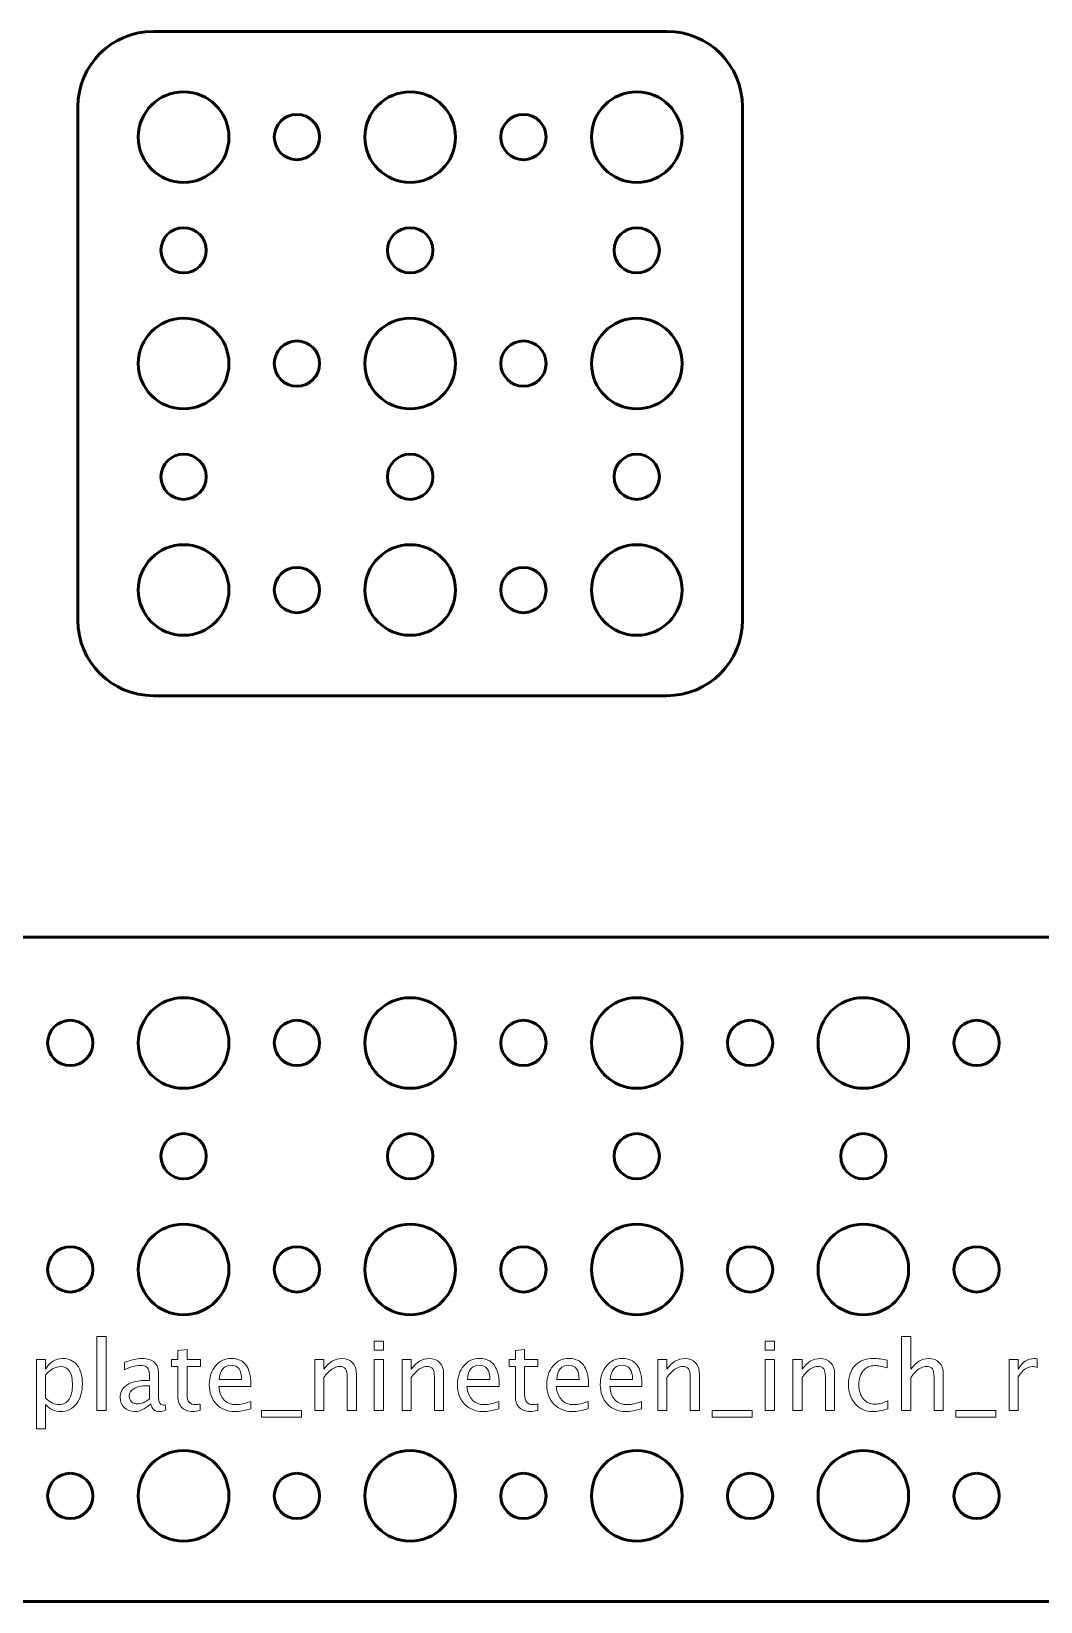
# Model space of a CAD drawing. Header units: centimetres. Extents: x -24.1 to 24.1, y -8.2 to 14.1.
# Drawn here: x -2.51 to 4.17, y -8.2 to 2.2 of the extents above; entities that cross this region are included whole.
import ezdxf

# ---------------------------------------------------------------- set-up
doc = ezdxf.new("R2010")
doc.units = ezdxf.units.CM
doc.header["$MEASUREMENT"] = 0
doc.layers.add('Layer 1', color=7, linetype='Continuous')

msp = doc.modelspace()

# ---------------------------------------------------------------- linework, layer by layer
at = {"layer": 'Layer 1', "lineweight": 53}
for centre, major_axis in [((-1.49999, 1.49999), (0, 0.30001)), ((0.00001, 1.49999), (0, 0.30001)), ((1.50001, 1.49999), (0, 0.30001)), ((-0.75, 1.5), (0, 0.15)), ((0.75, 1.5), (0, 0.15)), ((-1.5, 0.75), (0, 0.15)), ((0, 0.75), (0, 0.15)), ((1.5, 0.75), (0, 0.15)), ((-1.49999, -0.00001), (0, 0.30001)), ((0.00001, -0.00001), (0, 0.30001)), ((1.50001, -0.00001), (0, 0.30001)), ((-0.75, 0), (0, 0.15)), ((0.75, 0), (0, 0.15)), ((-1.5, -0.75), (0, 0.15)), ((0, -0.75), (0, 0.15)), ((1.5, -0.75), (0, 0.15)), ((-1.49999, -1.50001), (0, 0.30001)), ((0.00001, -1.50001), (0, 0.30001)), ((1.50001, -1.50001), (0, 0.30001)), ((-0.75, -1.5), (0, 0.15)), ((0.75, -1.5), (0, 0.15)), ((-1.49999, -4.50001), (0, 0.30001)), ((0.00001, -4.50001), (0, 0.30001)), ((1.50001, -4.50001), (0, 0.30001)), ((3.00001, -4.50001), (0, 0.30001)), ((-2.25, -4.5), (0, 0.15)), ((-0.75, -4.5), (0, 0.15)), ((0.75, -4.5), (0, 0.15)), ((2.25, -4.5), (0, 0.15)), ((3.75, -4.5), (0, 0.15)), ((-1.5, -5.25), (0, 0.15)), ((0, -5.25), (0, 0.15)), ((1.5, -5.25), (0, 0.15)), ((3, -5.25), (0, 0.15)), ((-1.49999, -6.00001), (0, 0.30001)), ((0.00001, -6.00001), (0, 0.30001)), ((1.50001, -6.00001), (0, 0.30001)), ((3.00001, -6.00001), (0, 0.30001)), ((-2.25, -6), (0, 0.15)), ((-0.75, -6), (0, 0.15)), ((0.75, -6), (0, 0.15)), ((2.25, -6), (0, 0.15)), ((3.75, -6), (0, 0.15)), ((-1.49999, -7.50001), (0, 0.30001)), ((0.00001, -7.50001), (0, 0.30001)), ((1.50001, -7.50001), (0, 0.30001)), ((3.00001, -7.50001), (0, 0.30001)), ((-2.25, -7.5), (0, 0.15)), ((-0.75, -7.5), (0, 0.15)), ((0.75, -7.5), (0, 0.15)), ((2.25, -7.5), (0, 0.15)), ((3.75, -7.5), (0, 0.15))]:
    msp.add_ellipse(centre, major_axis=major_axis, ratio=1, dxfattribs=at)
for points in [[(-2.2, -1.7), (-2.2, -1.7), (-2.2, 1.7), (-2.2, 1.7), (-2.2, 1.7), (-2.2, 1.97614), (-1.97614, 2.2), (-1.7, 2.2), (-1.7, 2.2), (-1.7, 2.2), (1.7, 2.2), (1.7, 2.2), (1.7, 2.2), (1.97614, 2.2), (2.2, 1.97614), (2.2, 1.7), (2.2, 1.7), (2.2, 1.7), (2.2, -1.7), (2.2, -1.7), (2.2, -1.7), (2.2, -1.97614), (1.97614, -2.2), (1.7, -2.2), (1.7, -2.2), (1.7, -2.2), (-1.7, -2.2), (-1.7, -2.2), (-1.7, -2.2), (-1.97614, -2.2), (-2.2, -1.97614), (-2.2, -1.7)], [(-23.95, -7.7), (-23.95, -7.7), (-23.95, -4.3), (-23.95, -4.3), (-23.95, -4.3), (-23.95, -4.02386), (-23.72614, -3.8), (-23.45, -3.8), (-23.45, -3.8), (-23.45, -3.8), (23.45, -3.8), (23.45, -3.8), (23.45, -3.8), (23.72614, -3.8), (23.95, -4.02386), (23.95, -4.3), (23.95, -4.3), (23.95, -4.3), (23.95, -7.7), (23.95, -7.7), (23.95, -7.7), (23.95, -7.97614), (23.72614, -8.2), (23.45, -8.2), (23.45, -8.2), (23.45, -8.2), (-23.45, -8.2), (-23.45, -8.2), (-23.45, -8.2), (-23.72614, -8.2), (-23.95, -7.97614), (-23.95, -7.7)]]:
    msp.add_open_spline(points, degree=3, knots=[0, 0, 0, 0, 0.11111111, 0.11111111, 0.11111111, 0.11111111, 0.22222222, 0.22222222, 0.22222222, 0.22222222, 0.33333333, 0.33333333, 0.33333333, 0.33333333, 0.44444444, 0.44444444, 0.44444444, 0.44444444, 0.55555556, 0.55555556, 0.55555556, 0.55555556, 0.66666667, 0.66666667, 0.66666667, 0.66666667, 0.77777778, 0.77777778, 0.77777778, 0.77777778, 1, 1, 1, 1], dxfattribs=at)
at = {"layer": 'Layer 1', "color": 5, "lineweight": 9}
for points, knots in [([(-2.07459, -6.93352), (-2.07459, -6.93352), (-2.07459, -6.44393), (-2.07459, -6.44393), (-2.07459, -6.44393), (-2.07459, -6.44393), (-2.01363, -6.44393), (-2.01363, -6.44393), (-2.01363, -6.44393), (-2.01363, -6.44393), (-2.01363, -6.93352), (-2.01363, -6.93352), (-2.01363, -6.93352), (-2.01363, -6.93352), (-2.07459, -6.93352), (-2.07459, -6.93352)], [0, 0, 0, 0, 0.2, 0.2, 0.2, 0.2, 0.4, 0.4, 0.4, 0.4, 0.6, 0.6, 0.6, 0.6, 1, 1, 1, 1]), ([(3.25349, -6.93352), (3.25349, -6.93352), (3.25349, -6.44393), (3.25349, -6.44393), (3.25349, -6.44393), (3.25349, -6.44393), (3.31445, -6.44393), (3.31445, -6.44393), (3.31445, -6.44393), (3.31445, -6.44393), (3.31445, -6.66058), (3.31445, -6.66058), (3.31445, -6.66058), (3.34673, -6.61348), (3.38631, -6.58998), (3.43309, -6.58998), (3.43309, -6.58998), (3.46251, -6.58998), (3.4859, -6.59919), (3.50315, -6.61771), (3.50315, -6.61771), (3.5204, -6.63613), (3.52908, -6.661), (3.52908, -6.69211), (3.52908, -6.69211), (3.52908, -6.69211), (3.52908, -6.93352), (3.52908, -6.93352), (3.52908, -6.93352), (3.52908, -6.93352), (3.46812, -6.93352), (3.46812, -6.93352), (3.46812, -6.93352), (3.46812, -6.93352), (3.46812, -6.71201), (3.46812, -6.71201), (3.46812, -6.71201), (3.46812, -6.68703), (3.46442, -6.66925), (3.45711, -6.65867), (3.45711, -6.65867), (3.44971, -6.64798), (3.43753, -6.64269), (3.4205, -6.64269), (3.4205, -6.64269), (3.38303, -6.64269), (3.34768, -6.66714), (3.31445, -6.71603), (3.31445, -6.71603), (3.31445, -6.71603), (3.31445, -6.93352), (3.31445, -6.93352), (3.31445, -6.93352), (3.31445, -6.93352), (3.25349, -6.93352), (3.25349, -6.93352)], [0, 0, 0, 0, 0.06666667, 0.06666667, 0.06666667, 0.06666667, 0.13333333, 0.13333333, 0.13333333, 0.13333333, 0.2, 0.2, 0.2, 0.2, 0.26666667, 0.26666667, 0.26666667, 0.26666667, 0.33333333, 0.33333333, 0.33333333, 0.33333333, 0.4, 0.4, 0.4, 0.4, 0.46666667, 0.46666667, 0.46666667, 0.46666667, 0.53333333, 0.53333333, 0.53333333, 0.53333333, 0.6, 0.6, 0.6, 0.6, 0.66666667, 0.66666667, 0.66666667, 0.66666667, 0.73333333, 0.73333333, 0.73333333, 0.73333333, 0.8, 0.8, 0.8, 0.8, 0.86666667, 0.86666667, 0.86666667, 0.86666667, 1, 1, 1, 1]), ([(-1.38994, -6.93341), (-1.40878, -6.9386), (-1.42519, -6.94114), (-1.43905, -6.94114), (-1.43905, -6.94114), (-1.47017, -6.94114), (-1.4944, -6.93225), (-1.51176, -6.91447), (-1.51176, -6.91447), (-1.52922, -6.89669), (-1.5379, -6.87203), (-1.5379, -6.84039), (-1.5379, -6.84039), (-1.5379, -6.84039), (-1.5379, -6.64269), (-1.5379, -6.64269), (-1.5379, -6.64269), (-1.5379, -6.64269), (-1.58002, -6.64269), (-1.58002, -6.64269), (-1.58002, -6.64269), (-1.58002, -6.64269), (-1.58002, -6.59697), (-1.58002, -6.59697), (-1.58002, -6.59697), (-1.58002, -6.59697), (-1.5379, -6.59697), (-1.5379, -6.59697), (-1.5379, -6.59697), (-1.5379, -6.59697), (-1.5379, -6.53612), (-1.5379, -6.53612), (-1.5379, -6.53612), (-1.5379, -6.53612), (-1.47694, -6.53029), (-1.47694, -6.53029), (-1.47694, -6.53029), (-1.47694, -6.53029), (-1.47694, -6.59697), (-1.47694, -6.59697), (-1.47694, -6.59697), (-1.47694, -6.59697), (-1.38867, -6.59697), (-1.38867, -6.59697), (-1.38867, -6.59697), (-1.38867, -6.59697), (-1.38867, -6.64269), (-1.38867, -6.64269), (-1.38867, -6.64269), (-1.38867, -6.64269), (-1.47694, -6.64269), (-1.47694, -6.64269), (-1.47694, -6.64269), (-1.47694, -6.64269), (-1.47694, -6.82938), (-1.47694, -6.82938), (-1.47694, -6.82938), (-1.47694, -6.87341), (-1.45778, -6.89542), (-1.41958, -6.89542), (-1.41958, -6.89542), (-1.41143, -6.89542), (-1.40159, -6.89404), (-1.38994, -6.8914), (-1.38994, -6.8914), (-1.38994, -6.8914), (-1.38994, -6.93341), (-1.38994, -6.93341)], [0, 0, 0, 0, 0.05555556, 0.05555556, 0.05555556, 0.05555556, 0.11111111, 0.11111111, 0.11111111, 0.11111111, 0.16666667, 0.16666667, 0.16666667, 0.16666667, 0.22222222, 0.22222222, 0.22222222, 0.22222222, 0.27777778, 0.27777778, 0.27777778, 0.27777778, 0.33333333, 0.33333333, 0.33333333, 0.33333333, 0.38888889, 0.38888889, 0.38888889, 0.38888889, 0.44444444, 0.44444444, 0.44444444, 0.44444444, 0.5, 0.5, 0.5, 0.5, 0.55555556, 0.55555556, 0.55555556, 0.55555556, 0.61111111, 0.61111111, 0.61111111, 0.61111111, 0.66666667, 0.66666667, 0.66666667, 0.66666667, 0.72222222, 0.72222222, 0.72222222, 0.72222222, 0.77777778, 0.77777778, 0.77777778, 0.77777778, 0.83333333, 0.83333333, 0.83333333, 0.83333333, 0.88888889, 0.88888889, 0.88888889, 0.88888889, 1, 1, 1, 1]), ([(-0.23753, -6.53537), (-0.23753, -6.53537), (-0.23753, -6.47441), (-0.23753, -6.47441), (-0.23753, -6.47441), (-0.23753, -6.47441), (-0.17657, -6.47441), (-0.17657, -6.47441), (-0.17657, -6.47441), (-0.17657, -6.47441), (-0.17657, -6.53537), (-0.17657, -6.53537), (-0.17657, -6.53537), (-0.17657, -6.53537), (-0.23753, -6.53537), (-0.23753, -6.53537)], [0, 0, 0, 0, 0.2, 0.2, 0.2, 0.2, 0.4, 0.4, 0.4, 0.4, 0.6, 0.6, 0.6, 0.6, 1, 1, 1, 1]), ([(0.84441, -6.93341), (0.82557, -6.9386), (0.80916, -6.94114), (0.7953, -6.94114), (0.7953, -6.94114), (0.76418, -6.94114), (0.73995, -6.93225), (0.72259, -6.91447), (0.72259, -6.91447), (0.70513, -6.89669), (0.69645, -6.87203), (0.69645, -6.84039), (0.69645, -6.84039), (0.69645, -6.84039), (0.69645, -6.64269), (0.69645, -6.64269), (0.69645, -6.64269), (0.69645, -6.64269), (0.65433, -6.64269), (0.65433, -6.64269), (0.65433, -6.64269), (0.65433, -6.64269), (0.65433, -6.59697), (0.65433, -6.59697), (0.65433, -6.59697), (0.65433, -6.59697), (0.69645, -6.59697), (0.69645, -6.59697), (0.69645, -6.59697), (0.69645, -6.59697), (0.69645, -6.53612), (0.69645, -6.53612), (0.69645, -6.53612), (0.69645, -6.53612), (0.75741, -6.53029), (0.75741, -6.53029), (0.75741, -6.53029), (0.75741, -6.53029), (0.75741, -6.59697), (0.75741, -6.59697), (0.75741, -6.59697), (0.75741, -6.59697), (0.84568, -6.59697), (0.84568, -6.59697), (0.84568, -6.59697), (0.84568, -6.59697), (0.84568, -6.64269), (0.84568, -6.64269), (0.84568, -6.64269), (0.84568, -6.64269), (0.75741, -6.64269), (0.75741, -6.64269), (0.75741, -6.64269), (0.75741, -6.64269), (0.75741, -6.82938), (0.75741, -6.82938), (0.75741, -6.82938), (0.75741, -6.87341), (0.77657, -6.89542), (0.81477, -6.89542), (0.81477, -6.89542), (0.82292, -6.89542), (0.83276, -6.89404), (0.84441, -6.8914), (0.84441, -6.8914), (0.84441, -6.8914), (0.84441, -6.93341), (0.84441, -6.93341)], [0, 0, 0, 0, 0.05555556, 0.05555556, 0.05555556, 0.05555556, 0.11111111, 0.11111111, 0.11111111, 0.11111111, 0.16666667, 0.16666667, 0.16666667, 0.16666667, 0.22222222, 0.22222222, 0.22222222, 0.22222222, 0.27777778, 0.27777778, 0.27777778, 0.27777778, 0.33333333, 0.33333333, 0.33333333, 0.33333333, 0.38888889, 0.38888889, 0.38888889, 0.38888889, 0.44444444, 0.44444444, 0.44444444, 0.44444444, 0.5, 0.5, 0.5, 0.5, 0.55555556, 0.55555556, 0.55555556, 0.55555556, 0.61111111, 0.61111111, 0.61111111, 0.61111111, 0.66666667, 0.66666667, 0.66666667, 0.66666667, 0.72222222, 0.72222222, 0.72222222, 0.72222222, 0.77777778, 0.77777778, 0.77777778, 0.77777778, 0.83333333, 0.83333333, 0.83333333, 0.83333333, 0.88888889, 0.88888889, 0.88888889, 0.88888889, 1, 1, 1, 1]), ([(2.35062, -6.53537), (2.35062, -6.53537), (2.35062, -6.47441), (2.35062, -6.47441), (2.35062, -6.47441), (2.35062, -6.47441), (2.41158, -6.47441), (2.41158, -6.47441), (2.41158, -6.47441), (2.41158, -6.47441), (2.41158, -6.53537), (2.41158, -6.53537), (2.41158, -6.53537), (2.41158, -6.53537), (2.35062, -6.53537), (2.35062, -6.53537)], [0, 0, 0, 0, 0.2, 0.2, 0.2, 0.2, 0.4, 0.4, 0.4, 0.4, 0.6, 0.6, 0.6, 0.6, 1, 1, 1, 1]), ([(-2.47422, -7.05608), (-2.47422, -7.05608), (-2.47422, -6.59697), (-2.47422, -6.59697), (-2.47422, -6.59697), (-2.47422, -6.59697), (-2.41326, -6.59697), (-2.41326, -6.59697), (-2.41326, -6.59697), (-2.41326, -6.59697), (-2.41326, -6.66058), (-2.41326, -6.66058), (-2.41326, -6.66058), (-2.38828, -6.61348), (-2.35071, -6.58998), (-2.30065, -6.58998), (-2.30065, -6.58998), (-2.26012, -6.58998), (-2.22826, -6.6047), (-2.20498, -6.63422), (-2.20498, -6.63422), (-2.1817, -6.66375), (-2.17005, -6.70407), (-2.17005, -6.75519), (-2.17005, -6.75519), (-2.17005, -6.81086), (-2.18328, -6.85584), (-2.20964, -6.88992), (-2.20964, -6.88992), (-2.23599, -6.9241), (-2.2707, -6.94114), (-2.31367, -6.94114), (-2.31367, -6.94114), (-2.35357, -6.94114), (-2.3868, -6.9259), (-2.41326, -6.89531), (-2.41326, -6.89531), (-2.41326, -6.89531), (-2.41326, -7.05608), (-2.41326, -7.05608), (-2.41326, -7.05608), (-2.41326, -7.05608), (-2.47422, -7.05608), (-2.47422, -7.05608)], [0, 0, 0, 0, 0.08333333, 0.08333333, 0.08333333, 0.08333333, 0.16666667, 0.16666667, 0.16666667, 0.16666667, 0.25, 0.25, 0.25, 0.25, 0.33333333, 0.33333333, 0.33333333, 0.33333333, 0.41666667, 0.41666667, 0.41666667, 0.41666667, 0.5, 0.5, 0.5, 0.5, 0.58333333, 0.58333333, 0.58333333, 0.58333333, 0.66666667, 0.66666667, 0.66666667, 0.66666667, 0.75, 0.75, 0.75, 0.75, 0.83333333, 0.83333333, 0.83333333, 0.83333333, 1, 1, 1, 1]), ([(-2.41326, -6.8533), (-2.38183, -6.88134), (-2.35188, -6.89542), (-2.32341, -6.89542), (-2.32341, -6.89542), (-2.29536, -6.89542), (-2.27367, -6.88367), (-2.25843, -6.86028), (-2.25843, -6.86028), (-2.24308, -6.83689), (-2.23546, -6.80398), (-2.23546, -6.76143), (-2.23546, -6.76143), (-2.23546, -6.68269), (-2.26149, -6.64332), (-2.31356, -6.64332), (-2.31356, -6.64332), (-2.34764, -6.64332), (-2.38087, -6.66174), (-2.41326, -6.69868), (-2.41326, -6.69868), (-2.41326, -6.69868), (-2.41326, -6.8533), (-2.41326, -6.8533)], [0, 0, 0, 0, 0.14285714, 0.14285714, 0.14285714, 0.14285714, 0.28571429, 0.28571429, 0.28571429, 0.28571429, 0.42857143, 0.42857143, 0.42857143, 0.42857143, 0.57142857, 0.57142857, 0.57142857, 0.57142857, 0.71428571, 0.71428571, 0.71428571, 0.71428571, 1, 1, 1, 1]), ([(-1.71761, -6.89066), (-1.75423, -6.92431), (-1.78947, -6.94114), (-1.82334, -6.94114), (-1.82334, -6.94114), (-1.85117, -6.94114), (-1.87435, -6.93246), (-1.89266, -6.915), (-1.89266, -6.915), (-1.91107, -6.89754), (-1.92028, -6.87552), (-1.92028, -6.84896), (-1.92028, -6.84896), (-1.92028, -6.81223), (-1.90483, -6.78398), (-1.87392, -6.76429), (-1.87392, -6.76429), (-1.84302, -6.74461), (-1.79868, -6.73476), (-1.74089, -6.73476), (-1.74089, -6.73476), (-1.74089, -6.73476), (-1.7266, -6.73476), (-1.7266, -6.73476), (-1.7266, -6.73476), (-1.7266, -6.73476), (-1.7266, -6.69423), (-1.7266, -6.69423), (-1.7266, -6.69423), (-1.7266, -6.65518), (-1.74692, -6.6357), (-1.78767, -6.6357), (-1.78767, -6.6357), (-1.81921, -6.6357), (-1.85371, -6.64565), (-1.89107, -6.66555), (-1.89107, -6.66555), (-1.89107, -6.66555), (-1.89107, -6.61538), (-1.89107, -6.61538), (-1.89107, -6.61538), (-1.85001, -6.59845), (-1.81127, -6.58998), (-1.77497, -6.58998), (-1.77497, -6.58998), (-1.73761, -6.58998), (-1.70999, -6.59845), (-1.69231, -6.61549), (-1.69231, -6.61549), (-1.67453, -6.63253), (-1.66564, -6.65878), (-1.66564, -6.69423), (-1.66564, -6.69423), (-1.66564, -6.69423), (-1.66564, -6.84631), (-1.66564, -6.84631), (-1.66564, -6.84631), (-1.66564, -6.88113), (-1.65496, -6.89859), (-1.63347, -6.89859), (-1.63347, -6.89859), (-1.63083, -6.89859), (-1.62691, -6.89817), (-1.62172, -6.89732), (-1.62172, -6.89732), (-1.62172, -6.89732), (-1.61738, -6.93119), (-1.61738, -6.93119), (-1.61738, -6.93119), (-1.63125, -6.93786), (-1.64649, -6.94114), (-1.66321, -6.94114), (-1.66321, -6.94114), (-1.69168, -6.94114), (-1.70978, -6.92431), (-1.71761, -6.89066)], [0, 0, 0, 0, 0.05, 0.05, 0.05, 0.05, 0.1, 0.1, 0.1, 0.1, 0.15, 0.15, 0.15, 0.15, 0.2, 0.2, 0.2, 0.2, 0.25, 0.25, 0.25, 0.25, 0.3, 0.3, 0.3, 0.3, 0.35, 0.35, 0.35, 0.35, 0.4, 0.4, 0.4, 0.4, 0.45, 0.45, 0.45, 0.45, 0.5, 0.5, 0.5, 0.5, 0.55, 0.55, 0.55, 0.55, 0.6, 0.6, 0.6, 0.6, 0.65, 0.65, 0.65, 0.65, 0.7, 0.7, 0.7, 0.7, 0.75, 0.75, 0.75, 0.75, 0.8, 0.8, 0.8, 0.8, 0.85, 0.85, 0.85, 0.85, 0.9, 0.9, 0.9, 0.9, 1, 1, 1, 1]), ([(-1.05593, -6.92272), (-1.09689, -6.935), (-1.13192, -6.94114), (-1.16113, -6.94114), (-1.16113, -6.94114), (-1.21098, -6.94114), (-1.25151, -6.92463), (-1.28274, -6.89172), (-1.28274, -6.89172), (-1.31396, -6.8588), (-1.32962, -6.81615), (-1.32962, -6.76366), (-1.32962, -6.76366), (-1.32962, -6.71275), (-1.31586, -6.67095), (-1.28824, -6.63824), (-1.28824, -6.63824), (-1.26062, -6.60565), (-1.22527, -6.58935), (-1.18219, -6.58935), (-1.18219, -6.58935), (-1.14145, -6.58935), (-1.10991, -6.60385), (-1.08768, -6.63285), (-1.08768, -6.63285), (-1.06546, -6.66185), (-1.05435, -6.70291), (-1.05435, -6.75614), (-1.05435, -6.75614), (-1.05435, -6.75614), (-1.05466, -6.77477), (-1.05466, -6.77477), (-1.05466, -6.77477), (-1.05466, -6.77477), (-1.26739, -6.77477), (-1.26739, -6.77477), (-1.26739, -6.77477), (-1.2585, -6.8552), (-1.21924, -6.89542), (-1.1497, -6.89542), (-1.1497, -6.89542), (-1.1242, -6.89542), (-1.09298, -6.88822), (-1.05593, -6.87383), (-1.05593, -6.87383), (-1.05593, -6.87383), (-1.05593, -6.92272), (-1.05593, -6.92272)], [0, 0, 0, 0, 0.07692308, 0.07692308, 0.07692308, 0.07692308, 0.15384615, 0.15384615, 0.15384615, 0.15384615, 0.23076923, 0.23076923, 0.23076923, 0.23076923, 0.30769231, 0.30769231, 0.30769231, 0.30769231, 0.38461538, 0.38461538, 0.38461538, 0.38461538, 0.46153846, 0.46153846, 0.46153846, 0.46153846, 0.53846154, 0.53846154, 0.53846154, 0.53846154, 0.61538462, 0.61538462, 0.61538462, 0.61538462, 0.69230769, 0.69230769, 0.69230769, 0.69230769, 0.76923077, 0.76923077, 0.76923077, 0.76923077, 0.84615385, 0.84615385, 0.84615385, 0.84615385, 1, 1, 1, 1]), ([(-1.26421, -6.72905), (-1.26421, -6.72905), (-1.11562, -6.72905), (-1.11562, -6.72905), (-1.11562, -6.72905), (-1.11562, -6.6664), (-1.13901, -6.63507), (-1.18569, -6.63507), (-1.18569, -6.63507), (-1.23268, -6.63507), (-1.25882, -6.6664), (-1.26421, -6.72905)], [0, 0, 0, 0, 0.25, 0.25, 0.25, 0.25, 0.5, 0.5, 0.5, 0.5, 1, 1, 1, 1]), ([(-0.63165, -6.93352), (-0.63165, -6.93352), (-0.63165, -6.59697), (-0.63165, -6.59697), (-0.63165, -6.59697), (-0.63165, -6.59697), (-0.57069, -6.59697), (-0.57069, -6.59697), (-0.57069, -6.59697), (-0.57069, -6.59697), (-0.57069, -6.66058), (-0.57069, -6.66058), (-0.57069, -6.66058), (-0.53841, -6.61348), (-0.49883, -6.58998), (-0.45205, -6.58998), (-0.45205, -6.58998), (-0.42263, -6.58998), (-0.39924, -6.59919), (-0.38199, -6.61771), (-0.38199, -6.61771), (-0.36474, -6.63613), (-0.35606, -6.661), (-0.35606, -6.69211), (-0.35606, -6.69211), (-0.35606, -6.69211), (-0.35606, -6.93352), (-0.35606, -6.93352), (-0.35606, -6.93352), (-0.35606, -6.93352), (-0.41702, -6.93352), (-0.41702, -6.93352), (-0.41702, -6.93352), (-0.41702, -6.93352), (-0.41702, -6.71201), (-0.41702, -6.71201), (-0.41702, -6.71201), (-0.41702, -6.68703), (-0.42072, -6.66925), (-0.42803, -6.65867), (-0.42803, -6.65867), (-0.43543, -6.64798), (-0.44761, -6.64269), (-0.46464, -6.64269), (-0.46464, -6.64269), (-0.50211, -6.64269), (-0.53746, -6.66714), (-0.57069, -6.71603), (-0.57069, -6.71603), (-0.57069, -6.71603), (-0.57069, -6.93352), (-0.57069, -6.93352), (-0.57069, -6.93352), (-0.57069, -6.93352), (-0.63165, -6.93352), (-0.63165, -6.93352)], [0, 0, 0, 0, 0.06666667, 0.06666667, 0.06666667, 0.06666667, 0.13333333, 0.13333333, 0.13333333, 0.13333333, 0.2, 0.2, 0.2, 0.2, 0.26666667, 0.26666667, 0.26666667, 0.26666667, 0.33333333, 0.33333333, 0.33333333, 0.33333333, 0.4, 0.4, 0.4, 0.4, 0.46666667, 0.46666667, 0.46666667, 0.46666667, 0.53333333, 0.53333333, 0.53333333, 0.53333333, 0.6, 0.6, 0.6, 0.6, 0.66666667, 0.66666667, 0.66666667, 0.66666667, 0.73333333, 0.73333333, 0.73333333, 0.73333333, 0.8, 0.8, 0.8, 0.8, 0.86666667, 0.86666667, 0.86666667, 0.86666667, 1, 1, 1, 1]), ([(-0.23753, -6.93352), (-0.23753, -6.93352), (-0.23753, -6.59697), (-0.23753, -6.59697), (-0.23753, -6.59697), (-0.23753, -6.59697), (-0.17657, -6.59697), (-0.17657, -6.59697), (-0.17657, -6.59697), (-0.17657, -6.59697), (-0.17657, -6.93352), (-0.17657, -6.93352), (-0.17657, -6.93352), (-0.17657, -6.93352), (-0.23753, -6.93352), (-0.23753, -6.93352)], [0, 0, 0, 0, 0.2, 0.2, 0.2, 0.2, 0.4, 0.4, 0.4, 0.4, 0.6, 0.6, 0.6, 0.6, 1, 1, 1, 1]), ([(-0.05401, -6.93352), (-0.05401, -6.93352), (-0.05401, -6.59697), (-0.05401, -6.59697), (-0.05401, -6.59697), (-0.05401, -6.59697), (0.00695, -6.59697), (0.00695, -6.59697), (0.00695, -6.59697), (0.00695, -6.59697), (0.00695, -6.66058), (0.00695, -6.66058), (0.00695, -6.66058), (0.03923, -6.61348), (0.07881, -6.58998), (0.12559, -6.58998), (0.12559, -6.58998), (0.15501, -6.58998), (0.1784, -6.59919), (0.19565, -6.61771), (0.19565, -6.61771), (0.2129, -6.63613), (0.22158, -6.661), (0.22158, -6.69211), (0.22158, -6.69211), (0.22158, -6.69211), (0.22158, -6.93352), (0.22158, -6.93352), (0.22158, -6.93352), (0.22158, -6.93352), (0.16062, -6.93352), (0.16062, -6.93352), (0.16062, -6.93352), (0.16062, -6.93352), (0.16062, -6.71201), (0.16062, -6.71201), (0.16062, -6.71201), (0.16062, -6.68703), (0.15692, -6.66925), (0.14961, -6.65867), (0.14961, -6.65867), (0.14221, -6.64798), (0.13003, -6.64269), (0.113, -6.64269), (0.113, -6.64269), (0.07553, -6.64269), (0.04018, -6.66714), (0.00695, -6.71603), (0.00695, -6.71603), (0.00695, -6.71603), (0.00695, -6.93352), (0.00695, -6.93352), (0.00695, -6.93352), (0.00695, -6.93352), (-0.05401, -6.93352), (-0.05401, -6.93352)], [0, 0, 0, 0, 0.06666667, 0.06666667, 0.06666667, 0.06666667, 0.13333333, 0.13333333, 0.13333333, 0.13333333, 0.2, 0.2, 0.2, 0.2, 0.26666667, 0.26666667, 0.26666667, 0.26666667, 0.33333333, 0.33333333, 0.33333333, 0.33333333, 0.4, 0.4, 0.4, 0.4, 0.46666667, 0.46666667, 0.46666667, 0.46666667, 0.53333333, 0.53333333, 0.53333333, 0.53333333, 0.6, 0.6, 0.6, 0.6, 0.66666667, 0.66666667, 0.66666667, 0.66666667, 0.73333333, 0.73333333, 0.73333333, 0.73333333, 0.8, 0.8, 0.8, 0.8, 0.86666667, 0.86666667, 0.86666667, 0.86666667, 1, 1, 1, 1]), ([(0.58713, -6.92272), (0.54617, -6.935), (0.51114, -6.94114), (0.48193, -6.94114), (0.48193, -6.94114), (0.43208, -6.94114), (0.39155, -6.92463), (0.36032, -6.89172), (0.36032, -6.89172), (0.3291, -6.8588), (0.31344, -6.81615), (0.31344, -6.76366), (0.31344, -6.76366), (0.31344, -6.71275), (0.3272, -6.67095), (0.35482, -6.63824), (0.35482, -6.63824), (0.38244, -6.60565), (0.41779, -6.58935), (0.46087, -6.58935), (0.46087, -6.58935), (0.50161, -6.58935), (0.53315, -6.60385), (0.55538, -6.63285), (0.55538, -6.63285), (0.5776, -6.66185), (0.58871, -6.70291), (0.58871, -6.75614), (0.58871, -6.75614), (0.58871, -6.75614), (0.5884, -6.77477), (0.5884, -6.77477), (0.5884, -6.77477), (0.5884, -6.77477), (0.37567, -6.77477), (0.37567, -6.77477), (0.37567, -6.77477), (0.38456, -6.8552), (0.42382, -6.89542), (0.49336, -6.89542), (0.49336, -6.89542), (0.51886, -6.89542), (0.55008, -6.88822), (0.58713, -6.87383), (0.58713, -6.87383), (0.58713, -6.87383), (0.58713, -6.92272), (0.58713, -6.92272)], [0, 0, 0, 0, 0.07692308, 0.07692308, 0.07692308, 0.07692308, 0.15384615, 0.15384615, 0.15384615, 0.15384615, 0.23076923, 0.23076923, 0.23076923, 0.23076923, 0.30769231, 0.30769231, 0.30769231, 0.30769231, 0.38461538, 0.38461538, 0.38461538, 0.38461538, 0.46153846, 0.46153846, 0.46153846, 0.46153846, 0.53846154, 0.53846154, 0.53846154, 0.53846154, 0.61538462, 0.61538462, 0.61538462, 0.61538462, 0.69230769, 0.69230769, 0.69230769, 0.69230769, 0.76923077, 0.76923077, 0.76923077, 0.76923077, 0.84615385, 0.84615385, 0.84615385, 0.84615385, 1, 1, 1, 1]), ([(0.37885, -6.72905), (0.37885, -6.72905), (0.52744, -6.72905), (0.52744, -6.72905), (0.52744, -6.72905), (0.52744, -6.6664), (0.50405, -6.63507), (0.45737, -6.63507), (0.45737, -6.63507), (0.41038, -6.63507), (0.38424, -6.6664), (0.37885, -6.72905)], [0, 0, 0, 0, 0.25, 0.25, 0.25, 0.25, 0.5, 0.5, 0.5, 0.5, 1, 1, 1, 1]), ([(1.17842, -6.92272), (1.13746, -6.935), (1.10243, -6.94114), (1.07322, -6.94114), (1.07322, -6.94114), (1.02337, -6.94114), (0.98284, -6.92463), (0.95161, -6.89172), (0.95161, -6.89172), (0.92039, -6.8588), (0.90473, -6.81615), (0.90473, -6.76366), (0.90473, -6.76366), (0.90473, -6.71275), (0.91849, -6.67095), (0.94611, -6.63824), (0.94611, -6.63824), (0.97373, -6.60565), (1.00908, -6.58935), (1.05216, -6.58935), (1.05216, -6.58935), (1.0929, -6.58935), (1.12444, -6.60385), (1.14667, -6.63285), (1.14667, -6.63285), (1.16889, -6.66185), (1.18, -6.70291), (1.18, -6.75614), (1.18, -6.75614), (1.18, -6.75614), (1.17969, -6.77477), (1.17969, -6.77477), (1.17969, -6.77477), (1.17969, -6.77477), (0.96696, -6.77477), (0.96696, -6.77477), (0.96696, -6.77477), (0.97585, -6.8552), (1.01511, -6.89542), (1.08465, -6.89542), (1.08465, -6.89542), (1.11015, -6.89542), (1.14137, -6.88822), (1.17842, -6.87383), (1.17842, -6.87383), (1.17842, -6.87383), (1.17842, -6.92272), (1.17842, -6.92272)], [0, 0, 0, 0, 0.07692308, 0.07692308, 0.07692308, 0.07692308, 0.15384615, 0.15384615, 0.15384615, 0.15384615, 0.23076923, 0.23076923, 0.23076923, 0.23076923, 0.30769231, 0.30769231, 0.30769231, 0.30769231, 0.38461538, 0.38461538, 0.38461538, 0.38461538, 0.46153846, 0.46153846, 0.46153846, 0.46153846, 0.53846154, 0.53846154, 0.53846154, 0.53846154, 0.61538462, 0.61538462, 0.61538462, 0.61538462, 0.69230769, 0.69230769, 0.69230769, 0.69230769, 0.76923077, 0.76923077, 0.76923077, 0.76923077, 0.84615385, 0.84615385, 0.84615385, 0.84615385, 1, 1, 1, 1]), ([(0.97014, -6.72905), (0.97014, -6.72905), (1.11873, -6.72905), (1.11873, -6.72905), (1.11873, -6.72905), (1.11873, -6.6664), (1.09534, -6.63507), (1.04866, -6.63507), (1.04866, -6.63507), (1.00167, -6.63507), (0.97553, -6.6664), (0.97014, -6.72905)], [0, 0, 0, 0, 0.25, 0.25, 0.25, 0.25, 0.5, 0.5, 0.5, 0.5, 1, 1, 1, 1]), ([(1.53222, -6.92272), (1.49126, -6.935), (1.45623, -6.94114), (1.42702, -6.94114), (1.42702, -6.94114), (1.37717, -6.94114), (1.33664, -6.92463), (1.30541, -6.89172), (1.30541, -6.89172), (1.27419, -6.8588), (1.25853, -6.81615), (1.25853, -6.76366), (1.25853, -6.76366), (1.25853, -6.71275), (1.27229, -6.67095), (1.29991, -6.63824), (1.29991, -6.63824), (1.32753, -6.60565), (1.36288, -6.58935), (1.40596, -6.58935), (1.40596, -6.58935), (1.4467, -6.58935), (1.47824, -6.60385), (1.50047, -6.63285), (1.50047, -6.63285), (1.52269, -6.66185), (1.5338, -6.70291), (1.5338, -6.75614), (1.5338, -6.75614), (1.5338, -6.75614), (1.53349, -6.77477), (1.53349, -6.77477), (1.53349, -6.77477), (1.53349, -6.77477), (1.32076, -6.77477), (1.32076, -6.77477), (1.32076, -6.77477), (1.32965, -6.8552), (1.36891, -6.89542), (1.43845, -6.89542), (1.43845, -6.89542), (1.46395, -6.89542), (1.49517, -6.88822), (1.53222, -6.87383), (1.53222, -6.87383), (1.53222, -6.87383), (1.53222, -6.92272), (1.53222, -6.92272)], [0, 0, 0, 0, 0.07692308, 0.07692308, 0.07692308, 0.07692308, 0.15384615, 0.15384615, 0.15384615, 0.15384615, 0.23076923, 0.23076923, 0.23076923, 0.23076923, 0.30769231, 0.30769231, 0.30769231, 0.30769231, 0.38461538, 0.38461538, 0.38461538, 0.38461538, 0.46153846, 0.46153846, 0.46153846, 0.46153846, 0.53846154, 0.53846154, 0.53846154, 0.53846154, 0.61538462, 0.61538462, 0.61538462, 0.61538462, 0.69230769, 0.69230769, 0.69230769, 0.69230769, 0.76923077, 0.76923077, 0.76923077, 0.76923077, 0.84615385, 0.84615385, 0.84615385, 0.84615385, 1, 1, 1, 1]), ([(1.32394, -6.72905), (1.32394, -6.72905), (1.47253, -6.72905), (1.47253, -6.72905), (1.47253, -6.72905), (1.47253, -6.6664), (1.44914, -6.63507), (1.40246, -6.63507), (1.40246, -6.63507), (1.35547, -6.63507), (1.32933, -6.6664), (1.32394, -6.72905)], [0, 0, 0, 0, 0.25, 0.25, 0.25, 0.25, 0.5, 0.5, 0.5, 0.5, 1, 1, 1, 1]), ([(1.639, -6.93352), (1.639, -6.93352), (1.639, -6.59697), (1.639, -6.59697), (1.639, -6.59697), (1.639, -6.59697), (1.69996, -6.59697), (1.69996, -6.59697), (1.69996, -6.59697), (1.69996, -6.59697), (1.69996, -6.66058), (1.69996, -6.66058), (1.69996, -6.66058), (1.73224, -6.61348), (1.77182, -6.58998), (1.8186, -6.58998), (1.8186, -6.58998), (1.84802, -6.58998), (1.87141, -6.59919), (1.88866, -6.61771), (1.88866, -6.61771), (1.90591, -6.63613), (1.91459, -6.661), (1.91459, -6.69211), (1.91459, -6.69211), (1.91459, -6.69211), (1.91459, -6.93352), (1.91459, -6.93352), (1.91459, -6.93352), (1.91459, -6.93352), (1.85363, -6.93352), (1.85363, -6.93352), (1.85363, -6.93352), (1.85363, -6.93352), (1.85363, -6.71201), (1.85363, -6.71201), (1.85363, -6.71201), (1.85363, -6.68703), (1.84993, -6.66925), (1.84262, -6.65867), (1.84262, -6.65867), (1.83522, -6.64798), (1.82304, -6.64269), (1.80601, -6.64269), (1.80601, -6.64269), (1.76854, -6.64269), (1.73319, -6.66714), (1.69996, -6.71603), (1.69996, -6.71603), (1.69996, -6.71603), (1.69996, -6.93352), (1.69996, -6.93352), (1.69996, -6.93352), (1.69996, -6.93352), (1.639, -6.93352), (1.639, -6.93352)], [0, 0, 0, 0, 0.06666667, 0.06666667, 0.06666667, 0.06666667, 0.13333333, 0.13333333, 0.13333333, 0.13333333, 0.2, 0.2, 0.2, 0.2, 0.26666667, 0.26666667, 0.26666667, 0.26666667, 0.33333333, 0.33333333, 0.33333333, 0.33333333, 0.4, 0.4, 0.4, 0.4, 0.46666667, 0.46666667, 0.46666667, 0.46666667, 0.53333333, 0.53333333, 0.53333333, 0.53333333, 0.6, 0.6, 0.6, 0.6, 0.66666667, 0.66666667, 0.66666667, 0.66666667, 0.73333333, 0.73333333, 0.73333333, 0.73333333, 0.8, 0.8, 0.8, 0.8, 0.86666667, 0.86666667, 0.86666667, 0.86666667, 1, 1, 1, 1]), ([(2.35062, -6.93352), (2.35062, -6.93352), (2.35062, -6.59697), (2.35062, -6.59697), (2.35062, -6.59697), (2.35062, -6.59697), (2.41158, -6.59697), (2.41158, -6.59697), (2.41158, -6.59697), (2.41158, -6.59697), (2.41158, -6.93352), (2.41158, -6.93352), (2.41158, -6.93352), (2.41158, -6.93352), (2.35062, -6.93352), (2.35062, -6.93352)], [0, 0, 0, 0, 0.2, 0.2, 0.2, 0.2, 0.4, 0.4, 0.4, 0.4, 0.6, 0.6, 0.6, 0.6, 1, 1, 1, 1]), ([(2.53414, -6.93352), (2.53414, -6.93352), (2.53414, -6.59697), (2.53414, -6.59697), (2.53414, -6.59697), (2.53414, -6.59697), (2.5951, -6.59697), (2.5951, -6.59697), (2.5951, -6.59697), (2.5951, -6.59697), (2.5951, -6.66058), (2.5951, -6.66058), (2.5951, -6.66058), (2.62738, -6.61348), (2.66696, -6.58998), (2.71374, -6.58998), (2.71374, -6.58998), (2.74316, -6.58998), (2.76655, -6.59919), (2.7838, -6.61771), (2.7838, -6.61771), (2.80105, -6.63613), (2.80973, -6.661), (2.80973, -6.69211), (2.80973, -6.69211), (2.80973, -6.69211), (2.80973, -6.93352), (2.80973, -6.93352), (2.80973, -6.93352), (2.80973, -6.93352), (2.74877, -6.93352), (2.74877, -6.93352), (2.74877, -6.93352), (2.74877, -6.93352), (2.74877, -6.71201), (2.74877, -6.71201), (2.74877, -6.71201), (2.74877, -6.68703), (2.74507, -6.66925), (2.73776, -6.65867), (2.73776, -6.65867), (2.73036, -6.64798), (2.71818, -6.64269), (2.70115, -6.64269), (2.70115, -6.64269), (2.66368, -6.64269), (2.62833, -6.66714), (2.5951, -6.71603), (2.5951, -6.71603), (2.5951, -6.71603), (2.5951, -6.93352), (2.5951, -6.93352), (2.5951, -6.93352), (2.5951, -6.93352), (2.53414, -6.93352), (2.53414, -6.93352)], [0, 0, 0, 0, 0.06666667, 0.06666667, 0.06666667, 0.06666667, 0.13333333, 0.13333333, 0.13333333, 0.13333333, 0.2, 0.2, 0.2, 0.2, 0.26666667, 0.26666667, 0.26666667, 0.26666667, 0.33333333, 0.33333333, 0.33333333, 0.33333333, 0.4, 0.4, 0.4, 0.4, 0.46666667, 0.46666667, 0.46666667, 0.46666667, 0.53333333, 0.53333333, 0.53333333, 0.53333333, 0.6, 0.6, 0.6, 0.6, 0.66666667, 0.66666667, 0.66666667, 0.66666667, 0.73333333, 0.73333333, 0.73333333, 0.73333333, 0.8, 0.8, 0.8, 0.8, 0.86666667, 0.86666667, 0.86666667, 0.86666667, 1, 1, 1, 1]), ([(3.16194, -6.92336), (3.12246, -6.93521), (3.08839, -6.94114), (3.05971, -6.94114), (3.05971, -6.94114), (3.0142, -6.94114), (2.97652, -6.92431), (2.94657, -6.89076), (2.94657, -6.89076), (2.91662, -6.85711), (2.90159, -6.81467), (2.90159, -6.76355), (2.90159, -6.76355), (2.90159, -6.70894), (2.91641, -6.66629), (2.94604, -6.63581), (2.94604, -6.63581), (2.97567, -6.60522), (3.01705, -6.58998), (3.07018, -6.58998), (3.07018, -6.58998), (3.09632, -6.58998), (3.12575, -6.59358), (3.15813, -6.60078), (3.15813, -6.60078), (3.15813, -6.60078), (3.15813, -6.65221), (3.15813, -6.65221), (3.15813, -6.65221), (3.12373, -6.64205), (3.09569, -6.63697), (3.0741, -6.63697), (3.0741, -6.63697), (3.04277, -6.63697), (3.01769, -6.64872), (2.99896, -6.67211), (2.99896, -6.67211), (2.98022, -6.6955), (2.97081, -6.72672), (2.97081, -6.76567), (2.97081, -6.76567), (2.97081, -6.80345), (2.98054, -6.83393), (2.99991, -6.85732), (2.99991, -6.85732), (3.01928, -6.8806), (3.04457, -6.89224), (3.076, -6.89224), (3.076, -6.89224), (3.10384, -6.89224), (3.13241, -6.88505), (3.16194, -6.87065), (3.16194, -6.87065), (3.16194, -6.87065), (3.16194, -6.92336), (3.16194, -6.92336)], [0, 0, 0, 0, 0.06666667, 0.06666667, 0.06666667, 0.06666667, 0.13333333, 0.13333333, 0.13333333, 0.13333333, 0.2, 0.2, 0.2, 0.2, 0.26666667, 0.26666667, 0.26666667, 0.26666667, 0.33333333, 0.33333333, 0.33333333, 0.33333333, 0.4, 0.4, 0.4, 0.4, 0.46666667, 0.46666667, 0.46666667, 0.46666667, 0.53333333, 0.53333333, 0.53333333, 0.53333333, 0.6, 0.6, 0.6, 0.6, 0.66666667, 0.66666667, 0.66666667, 0.66666667, 0.73333333, 0.73333333, 0.73333333, 0.73333333, 0.8, 0.8, 0.8, 0.8, 0.86666667, 0.86666667, 0.86666667, 0.86666667, 1, 1, 1, 1]), ([(3.96511, -6.93352), (3.96511, -6.93352), (3.96511, -6.59697), (3.96511, -6.59697), (3.96511, -6.59697), (3.96511, -6.59697), (4.02607, -6.59697), (4.02607, -6.59697), (4.02607, -6.59697), (4.02607, -6.59697), (4.02607, -6.66058), (4.02607, -6.66058), (4.02607, -6.66058), (4.05031, -6.61348), (4.08544, -6.58998), (4.13159, -6.58998), (4.13159, -6.58998), (4.13783, -6.58998), (4.14439, -6.59051), (4.15117, -6.59157), (4.15117, -6.59157), (4.15117, -6.59157), (4.15117, -6.64862), (4.15117, -6.64862), (4.15117, -6.64862), (4.14058, -6.64512), (4.13127, -6.64332), (4.12323, -6.64332), (4.12323, -6.64332), (4.08449, -6.64332), (4.05211, -6.66618), (4.02607, -6.71201), (4.02607, -6.71201), (4.02607, -6.71201), (4.02607, -6.93352), (4.02607, -6.93352), (4.02607, -6.93352), (4.02607, -6.93352), (3.96511, -6.93352), (3.96511, -6.93352)], [0, 0, 0, 0, 0.09090909, 0.09090909, 0.09090909, 0.09090909, 0.18181818, 0.18181818, 0.18181818, 0.18181818, 0.27272727, 0.27272727, 0.27272727, 0.27272727, 0.36363636, 0.36363636, 0.36363636, 0.36363636, 0.45454545, 0.45454545, 0.45454545, 0.45454545, 0.54545455, 0.54545455, 0.54545455, 0.54545455, 0.63636364, 0.63636364, 0.63636364, 0.63636364, 0.72727273, 0.72727273, 0.72727273, 0.72727273, 0.81818182, 0.81818182, 0.81818182, 0.81818182, 1, 1, 1, 1]), ([(-1.7266, -6.85743), (-1.7266, -6.85743), (-1.7266, -6.77096), (-1.7266, -6.77096), (-1.7266, -6.77096), (-1.7266, -6.77096), (-1.74618, -6.77032), (-1.74618, -6.77032), (-1.74618, -6.77032), (-1.78005, -6.77032), (-1.80736, -6.77657), (-1.8282, -6.78906), (-1.8282, -6.78906), (-1.84895, -6.80165), (-1.85932, -6.81827), (-1.85932, -6.83901), (-1.85932, -6.83901), (-1.85932, -6.85351), (-1.85413, -6.86579), (-1.84387, -6.87584), (-1.84387, -6.87584), (-1.8335, -6.88589), (-1.8209, -6.89097), (-1.80598, -6.89097), (-1.80598, -6.89097), (-1.78058, -6.89097), (-1.75412, -6.87976), (-1.7266, -6.85743)], [0, 0, 0, 0, 0.125, 0.125, 0.125, 0.125, 0.25, 0.25, 0.25, 0.25, 0.375, 0.375, 0.375, 0.375, 0.5, 0.5, 0.5, 0.5, 0.625, 0.625, 0.625, 0.625, 0.75, 0.75, 0.75, 0.75, 1, 1, 1, 1]), ([(-0.98344, -6.97924), (-0.98344, -6.97924), (-0.98344, -6.93352), (-0.98344, -6.93352), (-0.98344, -6.93352), (-0.98344, -6.93352), (-0.71928, -6.93352), (-0.71928, -6.93352), (-0.71928, -6.93352), (-0.71928, -6.93352), (-0.71928, -6.97924), (-0.71928, -6.97924), (-0.71928, -6.97924), (-0.71928, -6.97924), (-0.98344, -6.97924), (-0.98344, -6.97924)], [0, 0, 0, 0, 0.2, 0.2, 0.2, 0.2, 0.4, 0.4, 0.4, 0.4, 0.6, 0.6, 0.6, 0.6, 1, 1, 1, 1]), ([(1.99883, -6.97924), (1.99883, -6.97924), (1.99883, -6.93352), (1.99883, -6.93352), (1.99883, -6.93352), (1.99883, -6.93352), (2.26299, -6.93352), (2.26299, -6.93352), (2.26299, -6.93352), (2.26299, -6.93352), (2.26299, -6.97924), (2.26299, -6.97924), (2.26299, -6.97924), (2.26299, -6.97924), (1.99883, -6.97924), (1.99883, -6.97924)], [0, 0, 0, 0, 0.2, 0.2, 0.2, 0.2, 0.4, 0.4, 0.4, 0.4, 0.6, 0.6, 0.6, 0.6, 1, 1, 1, 1]), ([(3.61332, -6.97924), (3.61332, -6.97924), (3.61332, -6.93352), (3.61332, -6.93352), (3.61332, -6.93352), (3.61332, -6.93352), (3.87748, -6.93352), (3.87748, -6.93352), (3.87748, -6.93352), (3.87748, -6.93352), (3.87748, -6.97924), (3.87748, -6.97924), (3.87748, -6.97924), (3.87748, -6.97924), (3.61332, -6.97924), (3.61332, -6.97924)], [0, 0, 0, 0, 0.2, 0.2, 0.2, 0.2, 0.4, 0.4, 0.4, 0.4, 0.6, 0.6, 0.6, 0.6, 1, 1, 1, 1])]:
    msp.add_open_spline(points, degree=3, knots=knots, dxfattribs=at)

doc.saveas('drawing.dxf')
